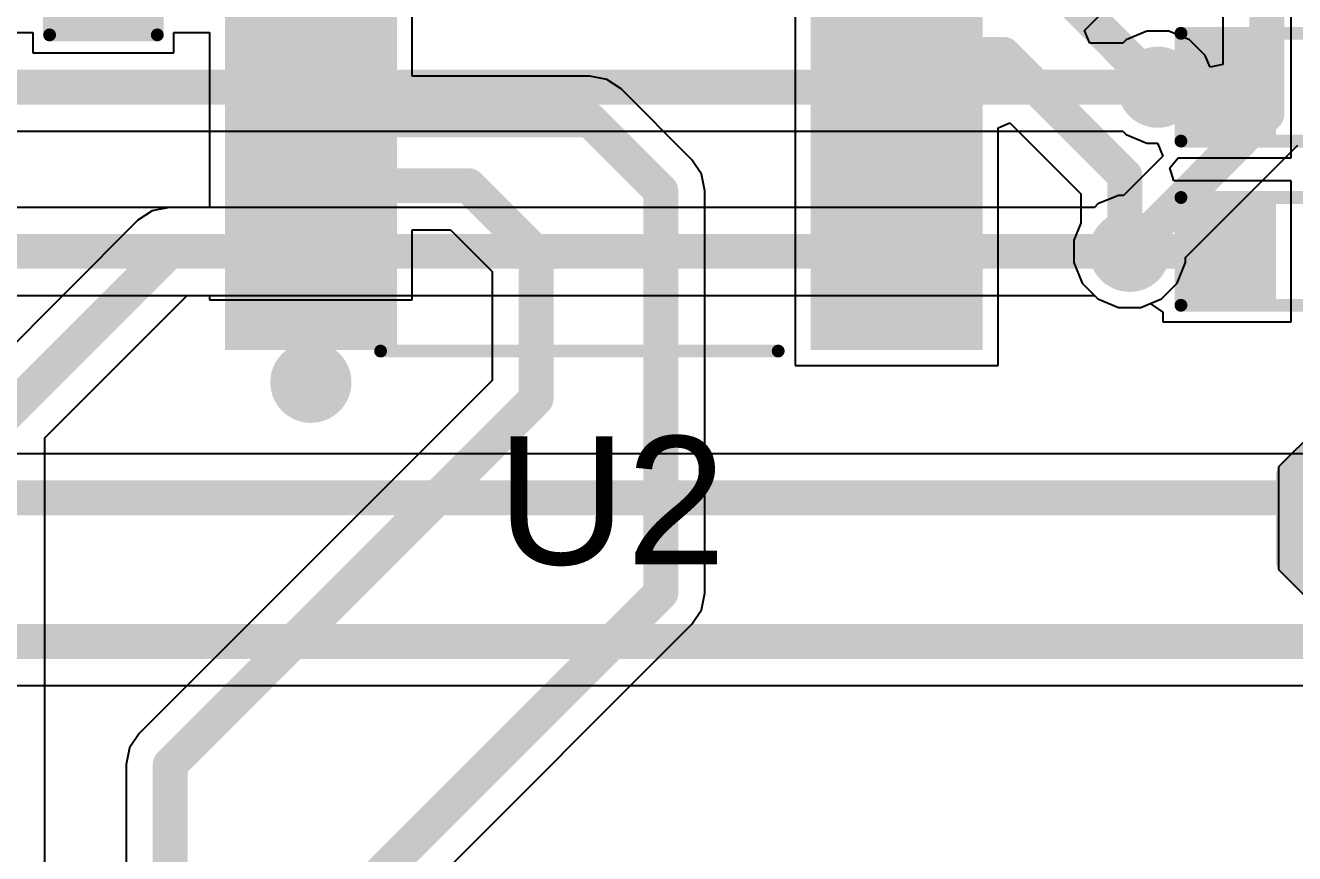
# Model space of a CAD drawing. Header units: millimetres. Extents: x 0 to 6.84, y 0 to 5.18.
# Drawn here: x 1.4375 to 1.9323, y 1.7343 to 2.0571 of the extents above; entities that cross this region are included whole.
import ezdxf

# ---------------------------------------------------------------- set-up
doc = ezdxf.new("R2010")
doc.units = ezdxf.units.MM
doc.header["$MEASUREMENT"] = 0
for name, color, linetype in [('BottomLayer', 5, 'Continuous'), ('BottomSolder', 6, 'Continuous'), ('TopLayer', 1, 'Continuous'), ('TopOverlay', 2, 'Continuous'), ('TopPaste', 8, 'Continuous'), ('TopSolder', 216, 'Continuous'), ('ViaHoleLayer', 16, 'Continuous')]:
    doc.layers.add(name, color=color, linetype=linetype)
doc.styles.add('Arial', font='', dxfattribs={"height": 0.2})
doc.styles.get('Arial').set_extended_font_data('Arial')

# ---------------------------------------------------------------- blocks, each defined once
blk = doc.blocks.new('TSSOP_16_11')
at = {"layer": 'TopLayer'}
for points in [[(-0.14370075, 0.09842525), (-0.08464565, 0.09842525), (-0.08464565, 0.08070875), (-0.14370075, 0.08070875)], [(0.08464575, 0.09842525), (0.14370085, 0.09842525), (0.14370085, 0.08070875), (0.08464575, 0.08070875)], [(-0.14370075, 0.07283465), (-0.08464565, 0.07283465), (-0.08464565, 0.05511815), (-0.14370075, 0.05511815)], [(0.08464575, 0.07283465), (0.14370085, 0.07283465), (0.14370085, 0.05511815), (0.08464575, 0.05511815)], [(-0.14370075, 0.04724415), (-0.08464565, 0.04724415), (-0.08464565, 0.02952765), (-0.14370075, 0.02952765)], [(0.08464575, 0.04724415), (0.14370085, 0.04724415), (0.14370085, 0.02952765), (0.08464575, 0.02952765)], [(-0.14370075, 0.02165355), (-0.08464565, 0.02165355), (-0.08464565, 0.00393705), (-0.14370075, 0.00393705)], [(0.08464575, 0.02165355), (0.14370085, 0.02165355), (0.14370085, 0.00393705), (0.08464575, 0.00393705)], [(-0.14370075, -0.00393695), (-0.08464565, -0.00393695), (-0.08464565, -0.02165345), (-0.14370075, -0.02165345)], [(0.08464575, -0.00393695), (0.14370085, -0.00393695), (0.14370085, -0.02165345), (0.08464575, -0.02165345)], [(-0.14370075, -0.02952755), (-0.08464565, -0.02952755), (-0.08464565, -0.04724405), (-0.14370075, -0.04724405)], [(0.08464575, -0.02952755), (0.14370085, -0.02952755), (0.14370085, -0.04724405), (0.08464575, -0.04724405)], [(-0.14370075, -0.05511805), (-0.08464565, -0.05511805), (-0.08464565, -0.07283455), (-0.14370075, -0.07283455)], [(0.08464575, -0.05511805), (0.14370085, -0.05511805), (0.14370085, -0.07283455), (0.08464575, -0.07283455)], [(-0.14370075, -0.08070865), (-0.08464565, -0.08070865), (-0.08464565, -0.09842515), (-0.14370075, -0.09842515)], [(0.08464575, -0.08070865), (0.14370085, -0.08070865), (0.14370085, -0.09842515), (0.08464575, -0.09842515)]]:
    blk.add_hatch(color=1, dxfattribs=at).paths.add_polyline_path(points)
at = {"layer": 'TopPaste'}
for points in [[(-0.14370075, 0.09842525), (-0.08464565, 0.09842525), (-0.08464565, 0.08070875), (-0.14370075, 0.08070875)], [(0.08464575, 0.09842525), (0.14370085, 0.09842525), (0.14370085, 0.08070875), (0.08464575, 0.08070875)], [(-0.14370075, 0.07283465), (-0.08464565, 0.07283465), (-0.08464565, 0.05511815), (-0.14370075, 0.05511815)], [(0.08464575, 0.07283465), (0.14370085, 0.07283465), (0.14370085, 0.05511815), (0.08464575, 0.05511815)], [(-0.14370075, 0.04724415), (-0.08464565, 0.04724415), (-0.08464565, 0.02952765), (-0.14370075, 0.02952765)], [(0.08464575, 0.04724415), (0.14370085, 0.04724415), (0.14370085, 0.02952765), (0.08464575, 0.02952765)], [(-0.14370075, 0.02165355), (-0.08464565, 0.02165355), (-0.08464565, 0.00393705), (-0.14370075, 0.00393705)], [(0.08464575, 0.02165355), (0.14370085, 0.02165355), (0.14370085, 0.00393705), (0.08464575, 0.00393705)], [(-0.14370075, -0.00393695), (-0.08464565, -0.00393695), (-0.08464565, -0.02165345), (-0.14370075, -0.02165345)], [(0.08464575, -0.00393695), (0.14370085, -0.00393695), (0.14370085, -0.02165345), (0.08464575, -0.02165345)], [(-0.14370075, -0.02952755), (-0.08464565, -0.02952755), (-0.08464565, -0.04724405), (-0.14370075, -0.04724405)], [(0.08464575, -0.02952755), (0.14370085, -0.02952755), (0.14370085, -0.04724405), (0.08464575, -0.04724405)], [(-0.14370075, -0.05511805), (-0.08464565, -0.05511805), (-0.08464565, -0.07283455), (-0.14370075, -0.07283455)], [(0.08464575, -0.05511805), (0.14370085, -0.05511805), (0.14370085, -0.07283455), (0.08464575, -0.07283455)], [(-0.14370075, -0.08070865), (-0.08464565, -0.08070865), (-0.08464565, -0.09842515), (-0.14370075, -0.09842515)], [(0.08464575, -0.08070865), (0.14370085, -0.08070865), (0.14370085, -0.09842515), (0.08464575, -0.09842515)]]:
    blk.add_hatch(color=8, dxfattribs=at).paths.add_polyline_path(points)
at = {"layer": 'TopSolder'}
for points in [[(-0.14770075, 0.10242525), (-0.08064565, 0.10242525), (-0.08064565, 0.07670875), (-0.14770075, 0.07670875)], [(0.08064575, 0.10242525), (0.14770085, 0.10242525), (0.14770085, 0.07670875), (0.08064575, 0.07670875)], [(-0.14770075, 0.07683465), (-0.08064565, 0.07683465), (-0.08064565, 0.05111815), (-0.14770075, 0.05111815)], [(0.08064575, 0.07683465), (0.14770085, 0.07683465), (0.14770085, 0.05111815), (0.08064575, 0.05111815)], [(-0.14770075, 0.05124415), (-0.08064565, 0.05124415), (-0.08064565, 0.02552765), (-0.14770075, 0.02552765)], [(0.08064575, 0.05124415), (0.14770085, 0.05124415), (0.14770085, 0.02552765), (0.08064575, 0.02552765)], [(-0.14770075, 0.02565355), (-0.08064565, 0.02565355), (-0.08064565, -6.295e-05), (-0.14770075, -6.295e-05)], [(0.08064575, 0.02565355), (0.14770085, 0.02565355), (0.14770085, -6.295e-05), (0.08064575, -6.295e-05)], [(-0.14770075, 6.305e-05), (-0.08064565, 6.305e-05), (-0.08064565, -0.02565345), (-0.14770075, -0.02565345)], [(0.08064575, 6.305e-05), (0.14770085, 6.305e-05), (0.14770085, -0.02565345), (0.08064575, -0.02565345)], [(-0.14770075, -0.02552755), (-0.08064565, -0.02552755), (-0.08064565, -0.05124405), (-0.14770075, -0.05124405)], [(0.08064575, -0.02552755), (0.14770085, -0.02552755), (0.14770085, -0.05124405), (0.08064575, -0.05124405)], [(-0.14770075, -0.05111805), (-0.08064565, -0.05111805), (-0.08064565, -0.07683455), (-0.14770075, -0.07683455)], [(0.08064575, -0.05111805), (0.14770085, -0.05111805), (0.14770085, -0.07683455), (0.08064575, -0.07683455)], [(-0.14770075, -0.07670865), (-0.08064565, -0.07670865), (-0.08064565, -0.10242515), (-0.14770075, -0.10242515)], [(0.08064575, -0.07670865), (0.14770085, -0.07670865), (0.14770085, -0.10242515), (0.08064575, -0.10242515)]]:
    blk.add_hatch(color=216, dxfattribs=at).paths.add_polyline_path(points)
at = {"layer": 'TopOverlay', "const_width": 0.005}
for points in [[(-0.087, 0.1028189), (0.068, 0.1028189)], [(-0.1548425, 0.095), (-0.1498425, 0.09)], [(-0.1548425, 0.085), (-0.1548425, 0.095)], [(-0.1548425, 0.085), (-0.1498425, 0.09)], [(-0.087, -0.1028188), (0.068, -0.1028188)]]:
    blk.add_lwpolyline(points, dxfattribs=at)
at = {"layer": 'TopOverlay', "const_width": 0.0025}
for points in [[(-0.08825, 0.1028189, 1), (-0.08575, 0.1028189, 1)], [(0.06675, 0.1028189, 1), (0.06925, 0.1028189, 1)], [(-0.1560925, 0.095, 1), (-0.1535925, 0.095, 1)], [(-0.1560925, 0.095, 1), (-0.1535925, 0.095, 1)], [(-0.1510925, 0.09, 1), (-0.1485925, 0.09, 1)], [(-0.1510925, 0.09, 1), (-0.1485925, 0.09, 1)], [(-0.1560925, 0.085, 1), (-0.1535925, 0.085, 1)], [(-0.1560925, 0.085, 1), (-0.1535925, 0.085, 1)], [(-0.08825, -0.1028188, 1), (-0.08575, -0.1028188, 1)], [(0.06675, -0.1028188, 1), (0.06925, -0.1028188, 1)]]:
    blk.add_lwpolyline(points, format="xyb", close=True, dxfattribs=at)
blk = doc.blocks.new('T__________29')
at = {"layer": 'TopLayer'}
blk.add_hatch(color=1, dxfattribs=at).paths.add_polyline_path([(0.015, 0.03), (-0.015, 0.03), (-0.03, 0.015), (-0.03, -0.015), (-0.015, -0.03), (0.015, -0.03), (0.03, -0.015), (0.03, 0.015)])
at = {"layer": 'TopPaste'}
blk.add_hatch(color=8, dxfattribs=at).paths.add_polyline_path([(0.015, 0.03), (-0.015, 0.03), (-0.03, 0.015), (-0.03, -0.015), (-0.015, -0.03), (0.015, -0.03), (0.03, -0.015), (0.03, 0.015)])
at = {"layer": 'TopSolder'}
blk.add_hatch(color=216, dxfattribs=at).paths.add_polyline_path([(0.017, 0.034), (-0.017, 0.034), (-0.034, 0.017), (-0.034, -0.017), (-0.017, -0.034), (0.017, -0.034), (0.034, -0.017), (0.034, 0.017)])
at = {"layer": 'TopOverlay', "const_width": 0.007874}
for points in [[(-0.037, 0.017), (-0.017, 0.037)], [(-0.017, 0.037), (0.017, 0.037)], [(0.017, 0.037), (0.037, 0.017)], [(-0.037, -0.017), (-0.037, 0.017)], [(0.037, -0.017), (0.037, 0.017)], [(-0.037, -0.017), (-0.017, -0.037)], [(0.017, -0.037), (0.037, -0.017)], [(-0.017, -0.037), (0.017, -0.037)]]:
    blk.add_lwpolyline(points, dxfattribs=at)
at = {"layer": 'TopOverlay', "const_width": 0.003937}
for points in [[(-0.0189685, 0.037, 1), (-0.0150315, 0.037, 1)], [(-0.0189685, 0.037, 1), (-0.0150315, 0.037, 1)], [(0.0150315, 0.037, 1), (0.0189685, 0.037, 1)], [(0.0150315, 0.037, 1), (0.0189685, 0.037, 1)], [(-0.0389685, 0.017, 1), (-0.0350315, 0.017, 1)], [(-0.0389685, 0.017, 1), (-0.0350315, 0.017, 1)], [(0.0350315, 0.017, 1), (0.0389685, 0.017, 1)], [(0.0350315, 0.017, 1), (0.0389685, 0.017, 1)], [(-0.0389685, -0.017, 1), (-0.0350315, -0.017, 1)], [(-0.0389685, -0.017, 1), (-0.0350315, -0.017, 1)], [(0.0350315, -0.017, 1), (0.0389685, -0.017, 1)], [(0.0350315, -0.017, 1), (0.0389685, -0.017, 1)], [(-0.0189685, -0.037, 1), (-0.0150315, -0.037, 1)], [(-0.0189685, -0.037, 1), (-0.0150315, -0.037, 1)], [(0.0150315, -0.037, 1), (0.0189685, -0.037, 1)], [(0.0150315, -0.037, 1), (0.0189685, -0.037, 1)]]:
    blk.add_lwpolyline(points, format="xyb", close=True, dxfattribs=at)
blk = doc.blocks.new('R___0603_40')
at = {"layer": 'TopLayer'}
for points in [[(-0.015, 0.0175), (-0.015, -0.0175), (-0.045, -0.0175), (-0.045, 0.0175)], [(0.045, 0.0175), (0.045, -0.0175), (0.015, -0.0175), (0.015, 0.0175)]]:
    blk.add_hatch(color=1, dxfattribs=at).paths.add_polyline_path(points)
at = {"layer": 'TopPaste'}
for points in [[(-0.015, 0.0175), (-0.015, -0.0175), (-0.045, -0.0175), (-0.045, 0.0175)], [(0.045, 0.0175), (0.045, -0.0175), (0.015, -0.0175), (0.015, 0.0175)]]:
    blk.add_hatch(color=8, dxfattribs=at).paths.add_polyline_path(points)
at = {"layer": 'TopSolder'}
for points in [[(-0.011, 0.0215), (-0.011, -0.0215), (-0.049, -0.0215), (-0.049, 0.0215)], [(0.049, 0.0215), (0.049, -0.0215), (0.011, -0.0215), (0.011, 0.0215)]]:
    blk.add_hatch(color=216, dxfattribs=at).paths.add_polyline_path(points)
at = {"layer": 'TopOverlay', "const_width": 0.005}
for points in [[(-0.048, 0.021), (0.048, 0.021)], [(-0.048, 0.021), (-0.048, -0.021)], [(0.048, 0.021), (0.048, -0.021)], [(-0.048, -0.021), (0.048, -0.021)]]:
    blk.add_lwpolyline(points, dxfattribs=at)
at = {"layer": 'TopOverlay', "const_width": 0.0025}
for points in [[(-0.04925, 0.021, 1), (-0.04675, 0.021, 1)], [(-0.04925, 0.021, 1), (-0.04675, 0.021, 1)], [(0.04675, 0.021, 1), (0.04925, 0.021, 1)], [(0.04675, 0.021, 1), (0.04925, 0.021, 1)], [(-0.04925, -0.021, 1), (-0.04675, -0.021, 1)], [(-0.04925, -0.021, 1), (-0.04675, -0.021, 1)], [(0.04675, -0.021, 1), (0.04925, -0.021, 1)], [(0.04675, -0.021, 1), (0.04925, -0.021, 1)]]:
    blk.add_lwpolyline(points, format="xyb", close=True, dxfattribs=at)
blk = doc.blocks.new('R___0603_41')
at = {"layer": 'TopLayer'}
for points in [[(-0.015, 0.0175), (-0.015, -0.0175), (-0.045, -0.0175), (-0.045, 0.0175)], [(0.045, 0.0175), (0.045, -0.0175), (0.015, -0.0175), (0.015, 0.0175)]]:
    blk.add_hatch(color=1, dxfattribs=at).paths.add_polyline_path(points)
at = {"layer": 'TopPaste'}
for points in [[(-0.015, 0.0175), (-0.015, -0.0175), (-0.045, -0.0175), (-0.045, 0.0175)], [(0.045, 0.0175), (0.045, -0.0175), (0.015, -0.0175), (0.015, 0.0175)]]:
    blk.add_hatch(color=8, dxfattribs=at).paths.add_polyline_path(points)
at = {"layer": 'TopSolder'}
for points in [[(-0.011, 0.0215), (-0.011, -0.0215), (-0.049, -0.0215), (-0.049, 0.0215)], [(0.049, 0.0215), (0.049, -0.0215), (0.011, -0.0215), (0.011, 0.0215)]]:
    blk.add_hatch(color=216, dxfattribs=at).paths.add_polyline_path(points)
at = {"layer": 'TopOverlay', "const_width": 0.005}
for points in [[(-0.048, 0.021), (0.048, 0.021)], [(-0.048, -0.021), (-0.048, 0.021)], [(0.048, -0.021), (0.048, 0.021)], [(-0.048, -0.021), (0.048, -0.021)]]:
    blk.add_lwpolyline(points, dxfattribs=at)
at = {"layer": 'TopOverlay', "const_width": 0.0025}
for points in [[(-0.04925, 0.021, 1), (-0.04675, 0.021, 1)], [(-0.04925, 0.021, 1), (-0.04675, 0.021, 1)], [(0.04675, 0.021, 1), (0.04925, 0.021, 1)], [(0.04675, 0.021, 1), (0.04925, 0.021, 1)], [(-0.04925, -0.021, 1), (-0.04675, -0.021, 1)], [(-0.04925, -0.021, 1), (-0.04675, -0.021, 1)], [(0.04675, -0.021, 1), (0.04925, -0.021, 1)], [(0.04675, -0.021, 1), (0.04925, -0.021, 1)]]:
    blk.add_lwpolyline(points, format="xyb", close=True, dxfattribs=at)
blk = doc.blocks.new('R___0603_53')
at = {"layer": 'TopLayer'}
for points in [[(-0.015, 0.0175), (-0.015, -0.0175), (-0.045, -0.0175), (-0.045, 0.0175)], [(0.045, 0.0175), (0.045, -0.0175), (0.015, -0.0175), (0.015, 0.0175)]]:
    blk.add_hatch(color=1, dxfattribs=at).paths.add_polyline_path(points)
at = {"layer": 'TopPaste'}
for points in [[(-0.015, 0.0175), (-0.015, -0.0175), (-0.045, -0.0175), (-0.045, 0.0175)], [(0.045, 0.0175), (0.045, -0.0175), (0.015, -0.0175), (0.015, 0.0175)]]:
    blk.add_hatch(color=8, dxfattribs=at).paths.add_polyline_path(points)
at = {"layer": 'TopSolder'}
for points in [[(-0.011, 0.0215), (-0.011, -0.0215), (-0.049, -0.0215), (-0.049, 0.0215)], [(0.049, 0.0215), (0.049, -0.0215), (0.011, -0.0215), (0.011, 0.0215)]]:
    blk.add_hatch(color=216, dxfattribs=at).paths.add_polyline_path(points)
at = {"layer": 'TopOverlay', "const_width": 0.005}
for points in [[(-0.048, 0.021), (0.048, 0.021)], [(-0.048, -0.021), (-0.048, 0.021)], [(0.048, -0.021), (0.048, 0.021)], [(-0.048, -0.021), (0.048, -0.021)]]:
    blk.add_lwpolyline(points, dxfattribs=at)
at = {"layer": 'TopOverlay', "const_width": 0.0025}
for points in [[(-0.04925, 0.021, 1), (-0.04675, 0.021, 1)], [(-0.04925, 0.021, 1), (-0.04675, 0.021, 1)], [(0.04675, 0.021, 1), (0.04925, 0.021, 1)], [(0.04675, 0.021, 1), (0.04925, 0.021, 1)], [(-0.04925, -0.021, 1), (-0.04675, -0.021, 1)], [(-0.04925, -0.021, 1), (-0.04675, -0.021, 1)], [(0.04675, -0.021, 1), (0.04925, -0.021, 1)], [(0.04675, -0.021, 1), (0.04925, -0.021, 1)]]:
    blk.add_lwpolyline(points, format="xyb", close=True, dxfattribs=at)

msp = doc.modelspace()

# ---------------------------------------------------------------- hatches: boundary and pattern name
at = {"layer": 'BottomLayer'}
h = msp.add_hatch(color=5, dxfattribs=at)
edge = h.paths.add_edge_path()
edge.add_arc((1.8790005, 2.0330005), 0.011811, 0, 360)
h = msp.add_hatch(color=5, dxfattribs=at)
edge = h.paths.add_edge_path()
edge.add_arc((1.8680005, 1.9690242), 0.011811, 0, 360)
h = msp.add_hatch(color=5, dxfattribs=at)
edge = h.paths.add_edge_path()
edge.add_arc((1.5488273, 1.9180005), 0.011811, 0, 360)
at = {"layer": 'BottomSolder'}
h = msp.add_hatch(color=6, dxfattribs=at)
edge = h.paths.add_edge_path()
edge.add_arc((1.8790005, 2.0330005), 0.015811, 0, 360)
h = msp.add_hatch(color=6, dxfattribs=at)
edge = h.paths.add_edge_path()
edge.add_arc((1.8680005, 1.9690242), 0.015811, 0, 360)
h = msp.add_hatch(color=6, dxfattribs=at)
edge = h.paths.add_edge_path()
edge.add_arc((1.5488273, 1.9180005), 0.015811, 0, 360)
at = {"layer": 'TopLayer'}
h = msp.add_hatch(color=1, dxfattribs=at)
edge = h.paths.add_edge_path()
edge.add_arc((1.8790005, 2.0330005), 0.011811, 0, 360)
h = msp.add_hatch(color=1, dxfattribs=at)
edge = h.paths.add_edge_path()
edge.add_arc((1.8680005, 1.9690242), 0.011811, 0, 360)
h = msp.add_hatch(color=1, dxfattribs=at)
edge = h.paths.add_edge_path()
edge.add_arc((1.5488273, 1.9180005), 0.011811, 0, 360)
at = {"layer": 'TopSolder'}
h = msp.add_hatch(color=216, dxfattribs=at)
edge = h.paths.add_edge_path()
edge.add_arc((1.8790005, 2.0330005), 0.015811, 0, 360)
h = msp.add_hatch(color=216, dxfattribs=at)
edge = h.paths.add_edge_path()
edge.add_arc((1.8680005, 1.9690242), 0.015811, 0, 360)
h = msp.add_hatch(color=216, dxfattribs=at)
edge = h.paths.add_edge_path()
edge.add_arc((1.5488273, 1.9180005), 0.015811, 0, 360)
at = {"layer": 'ViaHoleLayer'}
h = msp.add_hatch(color=16, dxfattribs=at)
edge = h.paths.add_edge_path()
edge.add_arc((1.8790005, 2.0330005), 0.0059055, 0, 360)
h = msp.add_hatch(color=16, dxfattribs=at)
edge = h.paths.add_edge_path()
edge.add_arc((1.8680005, 1.9690242), 0.0059055, 0, 360)
h = msp.add_hatch(color=16, dxfattribs=at)
edge = h.paths.add_edge_path()
edge.add_arc((1.5488273, 1.9180005), 0.0059055, 0, 360)

# ---------------------------------------------------------------- linework, layer by layer
at = {"layer": 'BottomLayer'}
for p, q in [((1.9043734, 2.1922536), (1.9043734, 2.0418055)), ((1.8503775, 2.0551296), (1.8704137, 2.0751658)), ((1.8524486, 2.0501296), (1.8503775, 2.0551296)), ((1.874662, 2.0548115), (1.8666456, 2.051491)), ((1.883339, 2.0548115), (1.874662, 2.0548115)), ((1.8913554, 2.051491), (1.883339, 2.0548115)), ((1.8652842, 2.0501296), (1.8524486, 2.0501296)), ((1.8666456, 2.051491), (1.8652842, 2.0501296)), ((1.897491, 2.0453554), (1.8913554, 2.051491)), ((1.8993734, 2.0408109), (1.897491, 2.0453554)), ((1.9043734, 2.0418055), (1.8993734, 2.0408109)), ((1.2969996, 2.0158714), (1.8652842, 2.0158714)), ((1.8652842, 2.0158714), (1.8666456, 2.01451)), ((1.8666456, 2.01451), (1.874662, 2.0111895)), ((1.874662, 2.0111895), (1.8788705, 2.0111895)), ((1.8788705, 2.0111895), (1.8809416, 2.0061895)), ((1.8898115, 1.966611), (1.9336146, 2.0104141)), ((1.8809416, 2.0061895), (1.8655873, 1.9908352)), ((1.863662, 1.9908352), (1.8556456, 1.9875147)), ((1.8655873, 1.9908352), (1.863662, 1.9908352)), ((1.8542842, 1.9861533), (1.2070709, 1.9861533)), ((1.8556456, 1.9875147), (1.8542842, 1.9861533)), ((1.886491, 1.9566693), (1.8898115, 1.9646857)), ((1.8898115, 1.9646857), (1.8898115, 1.966611)), ((1.8803554, 1.9505337), (1.886491, 1.9566693)), ((1.1999758, 1.9518951), (1.8542842, 1.9518951)), ((1.8542842, 1.9518951), (1.8556456, 1.9505337)), ((1.8556456, 1.9505337), (1.863662, 1.9472132)), ((1.872339, 1.9472132), (1.8803554, 1.9505337)), ((1.863662, 1.9472132), (1.872339, 1.9472132)), ((1.9859079, 1.8901291), (1.0925606, 1.8901291)), ((1.0590001, 1.7998709), (2.0373684, 1.7998709))]:
    msp.add_line(p, q, dxfattribs=at)
at = {"layer": 'BottomLayer', "const_width": 0.0136}
for points in [[(1.9215025, 2.0225262), (1.9215025, 2.1993487)], [(1.2969996, 2.0330005), (1.8790005, 2.0330005)], [(1.8680005, 1.9690242), (1.9215025, 2.0225262)], [(1.1999758, 1.9690242), (1.8680005, 1.9690242)], [(1.0854655, 1.873), (1.993003, 1.873)], [(1.0590001, 1.817), (2.0373684, 1.817)]]:
    msp.add_lwpolyline(points, dxfattribs=at)
at = {"layer": 'BottomLayer', "const_width": 0.0068}
for points in [[(1.8756005, 2.0330005, 1), (1.8824005, 2.0330005, 1)], [(1.9181025, 2.0225262, 1), (1.9249025, 2.0225262, 1)], [(1.9181025, 2.0225262, 1), (1.9249025, 2.0225262, 1)], [(1.8646005, 1.9690242, 1), (1.8714005, 1.9690242, 1)], [(1.8646005, 1.9690242, 1), (1.8714005, 1.9690242, 1)]]:
    msp.add_lwpolyline(points, format="xyb", close=True, dxfattribs=at)
at = {"layer": 'TopLayer'}
for p, q in [((1.5883548, 2.0373344), (1.5883548, 2.0902446)), ((1.7376463, 2.0781187), (1.7376463, 2.0525282)), ((1.9310005, 2.0055005), (1.9310005, 2.0605005)), ((1.1577096, 2.0542573), (1.4404641, 2.0542573)), ((1.4404641, 2.0542573), (1.4404641, 2.0463864)), ((1.4954641, 2.0463864), (1.4954641, 2.0542573)), ((1.4954641, 2.0542573), (1.5092998, 2.0542573)), ((1.5092998, 2.0542573), (1.5092998, 2.0269376)), ((1.7376463, 2.0525282), (1.7376463, 2.0269376)), ((1.4404641, 2.0463864), (1.4954641, 2.0463864)), ((1.6576114, 2.0373344), (1.5883548, 2.0373344)), ((1.6641664, 2.0360305), (1.6576114, 2.0373344)), ((1.6697235, 2.0323174), (1.6641664, 2.0360305)), ((1.697337, 2.0047039), (1.6697235, 2.0323174)), ((1.5092998, 2.0269376), (1.5092998, 1.9861533)), ((1.7376463, 2.0269376), (1.7376463, 2.0013471)), ((1.8167013, 2.0172319), (1.8213207, 2.0191454)), ((1.8213207, 2.0191454), (1.8489538, 1.9915123)), ((1.8167013, 1.9757565), (1.8167013, 2.0172319)), ((1.7010501, 1.9991468), (1.697337, 2.0047039)), ((1.8836756, 2.0015242), (1.8869389, 2.0055005)), ((1.8869389, 2.0055005), (1.9310005, 2.0055005)), ((1.702354, 1.9925918), (1.7010501, 1.9991468)), ((1.7376463, 2.0013471), (1.7376463, 1.9757565)), ((1.8851959, 1.9965242), (1.8836756, 2.0015242)), ((1.9310005, 1.9965242), (1.8851959, 1.9965242)), ((1.9310005, 1.9415242), (1.9310005, 1.9965242)), ((1.702354, 1.8358949), (1.702354, 1.9925918)), ((1.8489538, 1.9915123), (1.8489538, 1.9800363)), ((1.4869908, 1.9848494), (1.4814337, 1.9811363)), ((1.4935458, 1.9861533), (1.4869908, 1.9848494)), ((1.5092998, 1.9861533), (1.4935458, 1.9861533)), ((1.4814337, 1.9811363), (1.4158884, 1.915591)), ((1.8489538, 1.9800363), (1.8461895, 1.9733627)), ((1.5883548, 1.950166), (1.5883548, 1.9774856)), ((1.5883548, 1.9774856), (1.6032176, 1.9774856)), ((1.6032176, 1.9774856), (1.6195139, 1.9611893)), ((1.7376463, 1.9757565), (1.7376463, 1.950166)), ((1.8167013, 1.950166), (1.8167013, 1.9757565)), ((1.8461895, 1.9733627), (1.8461895, 1.9646857)), ((1.8461895, 1.9646857), (1.84951, 1.9566693)), ((1.6195139, 1.9611893), (1.6195139, 1.9187535)), ((1.84951, 1.9566693), (1.8556456, 1.9505337)), ((1.4451296, 1.8963838), (1.5006409, 1.9518951)), ((1.5006409, 1.9518951), (1.5092998, 1.9518951)), ((1.5092998, 1.9518951), (1.5092998, 1.950166)), ((1.5092998, 1.950166), (1.5883548, 1.950166)), ((1.7376463, 1.950166), (1.7376463, 1.9245754)), ((1.8167013, 1.9245754), (1.8167013, 1.950166)), ((1.8556456, 1.9505337), (1.863662, 1.9472132)), ((1.863662, 1.9472132), (1.872339, 1.9472132)), ((1.872339, 1.9472132), (1.8760004, 1.9487298)), ((1.8760004, 1.9487298), (1.8810005, 1.9453889)), ((1.8810005, 1.9453889), (1.8810005, 1.9415242)), ((1.8810005, 1.9415242), (1.9310005, 1.9415242)), ((1.7376463, 1.9245754), (1.8167013, 1.9245754)), ((1.6195139, 1.9187535), (1.4818884, 1.781128)), ((1.4451296, 1.478194), (1.4451296, 1.8963838)), ((1.9408046, 1.8998046), (1.9260005, 1.8850005)), ((1.9260005, 1.8850005), (1.9260005, 1.8450005)), ((1.9260005, 1.8450005), (1.9460005, 1.8250005)), ((1.7010501, 1.8293399), (1.702354, 1.8358949)), ((1.697337, 1.8237828), (1.7010501, 1.8293399)), ((1.5818304, 1.7082762), (1.697337, 1.8237828)), ((1.4818884, 1.781128), (1.4781753, 1.7755709)), ((1.4781753, 1.7755709), (1.4768714, 1.7690159)), ((1.4768714, 1.7690159), (1.4768714, 1.5105135))]:
    msp.add_line(p, q, dxfattribs=at)
for points, const_width in [([(1.8406146, 2.0713864), (1.8790005, 2.0330005)], 0.0136), ([(1.7771738, 2.0457958), (1.8188945, 2.0457958)], 0.0136), ([(1.8188945, 2.0457958), (1.8660829, 1.9986074)], 0.0136), ([(1.8790005, 2.0330005), (1.9060005, 2.0330005)], 0.0136), ([(1.5488273, 2.0202053), (1.6576114, 2.0202053)], 0.0136), ([(1.6576114, 2.0202053), (1.6852249, 1.9925918)], 0.0136), ([(1.8660829, 1.9709418), (1.8660829, 1.9986074)], 0.0136), ([(1.5488273, 1.9946147), (1.6103127, 1.9946147)], 0.0136), ([(1.6103127, 1.9946147), (1.636643, 1.9682844)], 0.0136), ([(1.6852249, 1.8358949), (1.6852249, 1.9925918)], 0.0136), ([(1.4280005, 1.9034789), (1.4935458, 1.9690242)], 0.0136), ([(1.4935458, 1.9690242), (1.5488273, 1.9690242)], 0.0136), ([(1.636643, 1.9116584), (1.636643, 1.9682844)], 0.0136), ([(1.8660829, 1.9709418), (1.8680005, 1.9690242)], 0.0136), ([(1.8680005, 1.9690242), (1.9060005, 1.9690242)], 0.0136), ([(1.5488273, 1.9180005), (1.5488273, 1.9434336)], 0.012), ([(1.4940005, 1.7690159), (1.636643, 1.9116584)], 0.0136), ([(1.5647013, 1.7153713), (1.6852249, 1.8358949)], 0.0136), ([(1.4940005, 1.5105135), (1.4940005, 1.7690159)], 0.0136)]:
    msp.add_lwpolyline(points, dxfattribs=dict(at, const_width=const_width))
for points, const_width in [([(1.7737738, 2.0457958, 1), (1.7805738, 2.0457958, 1)], 0.0068), ([(1.8154945, 2.0457958, 1), (1.8222945, 2.0457958, 1)], 0.0068), ([(1.8154945, 2.0457958, 1), (1.8222945, 2.0457958, 1)], 0.0068), ([(1.8756005, 2.0330005, 1), (1.8824005, 2.0330005, 1)], 0.0068), ([(1.8756005, 2.0330005, 1), (1.8824005, 2.0330005, 1)], 0.0068), ([(1.9026005, 2.0330005, 1), (1.9094005, 2.0330005, 1)], 0.0068), ([(1.5454273, 2.0202053, 1), (1.5522273, 2.0202053, 1)], 0.0068), ([(1.6542114, 2.0202053, 1), (1.6610114, 2.0202053, 1)], 0.0068), ([(1.6542114, 2.0202053, 1), (1.6610114, 2.0202053, 1)], 0.0068), ([(1.8626829, 1.9986074, 1), (1.8694829, 1.9986074, 1)], 0.0068), ([(1.8626829, 1.9986074, 1), (1.8694829, 1.9986074, 1)], 0.0068), ([(1.5454273, 1.9946147, 1), (1.5522273, 1.9946147, 1)], 0.0068), ([(1.6069127, 1.9946147, 1), (1.6137127, 1.9946147, 1)], 0.0068), ([(1.6069127, 1.9946147, 1), (1.6137127, 1.9946147, 1)], 0.0068), ([(1.6818249, 1.9925918, 1), (1.6886249, 1.9925918, 1)], 0.0068), ([(1.6818249, 1.9925918, 1), (1.6886249, 1.9925918, 1)], 0.0068), ([(1.4901458, 1.9690242, 1), (1.4969458, 1.9690242, 1)], 0.0068), ([(1.4901458, 1.9690242, 1), (1.4969458, 1.9690242, 1)], 0.0068), ([(1.5454273, 1.9690242, 1), (1.5522273, 1.9690242, 1)], 0.0068), ([(1.633243, 1.9682844, 1), (1.640043, 1.9682844, 1)], 0.0068), ([(1.633243, 1.9682844, 1), (1.640043, 1.9682844, 1)], 0.0068), ([(1.8626829, 1.9709418, 1), (1.8694829, 1.9709418, 1)], 0.0068), ([(1.8626829, 1.9709418, 1), (1.8694829, 1.9709418, 1)], 0.0068), ([(1.8646005, 1.9690242, 1), (1.8714005, 1.9690242, 1)], 0.0068), ([(1.8646005, 1.9690242, 1), (1.8714005, 1.9690242, 1)], 0.0068), ([(1.9026005, 1.9690242, 1), (1.9094005, 1.9690242, 1)], 0.0068), ([(1.5458273, 1.9434336, 1), (1.5518273, 1.9434336, 1)], 0.006), ([(1.5458273, 1.9180005, 1), (1.5518273, 1.9180005, 1)], 0.006), ([(1.633243, 1.9116584, 1), (1.640043, 1.9116584, 1)], 0.0068), ([(1.633243, 1.9116584, 1), (1.640043, 1.9116584, 1)], 0.0068), ([(1.6818249, 1.8358949, 1), (1.6886249, 1.8358949, 1)], 0.0068), ([(1.6818249, 1.8358949, 1), (1.6886249, 1.8358949, 1)], 0.0068), ([(1.4906005, 1.7690159, 1), (1.4974005, 1.7690159, 1)], 0.0068), ([(1.4906005, 1.7690159, 1), (1.4974005, 1.7690159, 1)], 0.0068)]:
    msp.add_lwpolyline(points, format="xyb", close=True, dxfattribs=dict(at, const_width=const_width))

# ---------------------------------------------------------------- block references
at = {"rotation": 90}
msp.add_blockref('R___0603_40', (1.4679641, 2.1013864), dxfattribs=at)
for name, p in [('TSSOP_16_11', (1.6630005, 2.0330005)), ('R___0603_53', (1.9360005, 2.0330005)), ('R___0603_41', (1.9360005, 1.9690242)), ('T__________29', (1.9660005, 1.8650005))]:
    msp.add_blockref(name, p)

# ---------------------------------------------------------------- texts
at = {"layer": 'TopOverlay', "style": 'Arial'}
msp.add_text('U2', height=0.05, dxfattribs=at).set_placement((1.6213473, 1.8470086))

doc.saveas('drawing.dxf')
